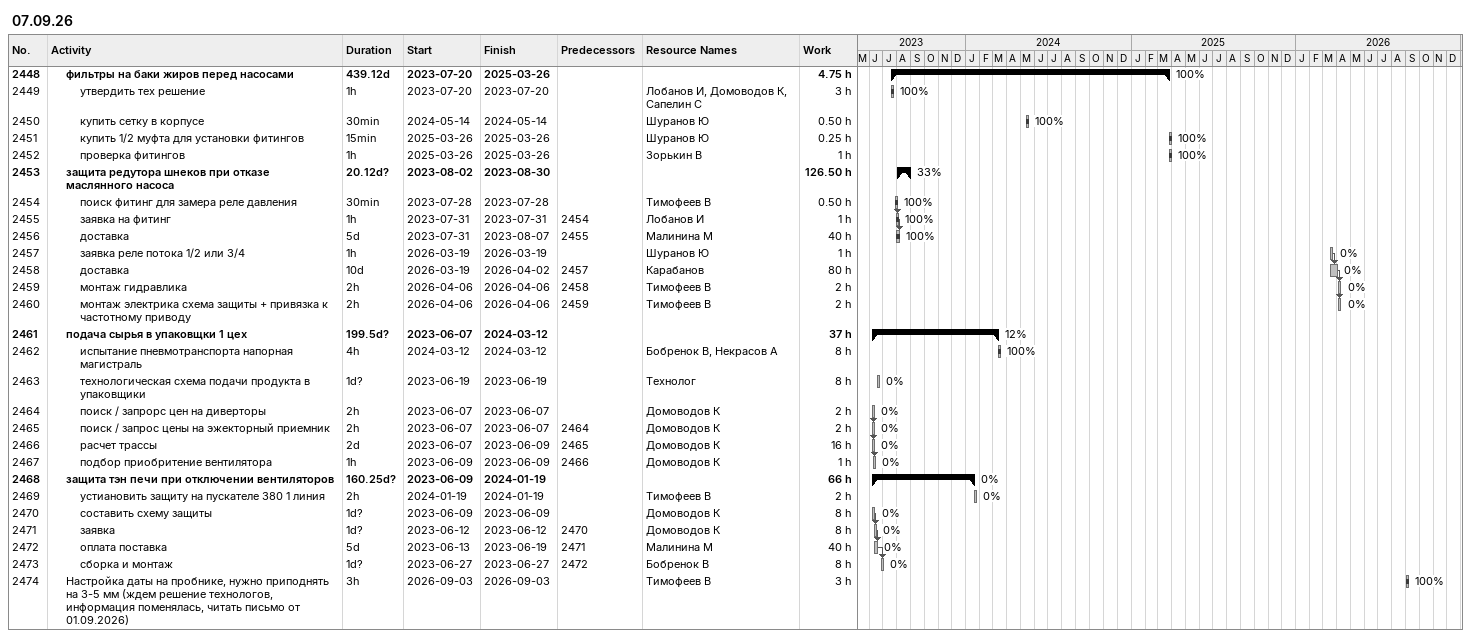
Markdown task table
07.09.26

| ID | Level | Task | Duration | Start | Finish | Predecessors | Resources | % complete | Work (h) |
|---|---|---|---|---|---|---|---|---|---|
| 2448 | 2 | **фильтры на баки жиров перед насосами** | 439.12d | 2023-07-20 | 2025-03-26 |  |  | 100 | 4.75 |
| 2449 | 3 | утвердить тех решение | 1h | 2023-07-20 | 2023-07-20 |  | Лобанов И, Домоводов К, Сапелин С | 100 | 3 |
| 2450 | 3 | купить сетку в корпусе | 30min | 2024-05-14 | 2024-05-14 |  | Шуранов Ю | 100 | 0.50 |
| 2451 | 3 | купить 1/2 муфта для установки фитингов | 15min | 2025-03-26 | 2025-03-26 |  | Шуранов Ю | 100 | 0.25 |
| 2452 | 3 | проверка фитингов | 1h | 2025-03-26 | 2025-03-26 |  | Зорькин В | 100 | 1 |
| 2453 | 2 | **защита редутора шнеков при отказе маслянного насоса** | 20.12d? | 2023-08-02 | 2023-08-30 |  |  | 33 | 126.50 |
| 2454 | 3 | поиск фитинг для замера реле давления | 30min | 2023-07-28 | 2023-07-28 |  | Тимофеев В | 100 | 0.50 |
| 2455 | 3 | заявка на фитинг | 1h | 2023-07-31 | 2023-07-31 | 2454 | Лобанов И | 100 | 1 |
| 2456 | 3 | доставка | 5d | 2023-07-31 | 2023-08-07 | 2455 | Малинина М | 100 | 40 |
| 2457 | 3 | заявка реле потока 1/2 или 3/4 | 1h | 2026-03-19 | 2026-03-19 |  | Шуранов Ю | 0 | 1 |
| 2458 | 3 | доставка | 10d | 2026-03-19 | 2026-04-02 | 2457 | Карабанов | 0 | 80 |
| 2459 | 3 | монтаж гидравлика | 2h | 2026-04-06 | 2026-04-06 | 2458 | Тимофеев В | 0 | 2 |
| 2460 | 3 | монтаж электрика схема защиты + привязка к частотному приводу | 2h | 2026-04-06 | 2026-04-06 | 2459 | Тимофеев В | 0 | 2 |
| 2461 | 2 | **подача сырья в упаковщки 1 цех** | 199.5d? | 2023-06-07 | 2024-03-12 |  |  | 12 | 37 |
| 2462 | 3 | испытание пневмотранспорта напорная магистраль | 4h | 2024-03-12 | 2024-03-12 |  | Бобренок В, Некрасов А | 100 | 8 |
| 2463 | 3 | технологическая схема подачи продукта в упаковщики | 1d? | 2023-06-19 | 2023-06-19 |  | Технолог | 0 | 8 |
| 2464 | 3 | поиск / запрорс цен на диверторы | 2h | 2023-06-07 | 2023-06-07 |  | Домоводов К | 0 | 2 |
| 2465 | 3 | поиск / запрос цены на эжекторный приемник | 2h | 2023-06-07 | 2023-06-07 | 2464 | Домоводов К | 0 | 2 |
| 2466 | 3 | расчет трассы | 2d | 2023-06-07 | 2023-06-09 | 2465 | Домоводов К | 0 | 16 |
| 2467 | 3 | подбор приобритение вентилятора | 1h | 2023-06-09 | 2023-06-09 | 2466 | Домоводов К | 0 | 1 |
| 2468 | 2 | **защита тэн печи при отключении вентиляторов** | 160.25d? | 2023-06-09 | 2024-01-19 |  |  | 0 | 66 |
| 2469 | 3 | устиановить защиту на пускателе 380 1 линия | 2h | 2024-01-19 | 2024-01-19 |  | Тимофеев В | 0 | 2 |
| 2470 | 3 | составить схему защиты | 1d? | 2023-06-09 | 2023-06-09 |  | Домоводов К | 0 | 8 |
| 2471 | 3 | заявка | 1d? | 2023-06-12 | 2023-06-12 | 2470 | Домоводов К | 0 | 8 |
| 2472 | 3 | оплата поставка | 5d | 2023-06-13 | 2023-06-19 | 2471 | Малинина М | 0 | 40 |
| 2473 | 3 | сборка и монтаж | 1d? | 2023-06-27 | 2023-06-27 | 2472 | Бобренок В | 0 | 8 |
| 2474 | 2 | Настройка даты на пробнике, нужно приподнять на 3-5 мм (ждем решение технологов, информация поменялась, читать письмо от 01.09.2026) | 3h | 2026-09-03 | 2026-09-03 |  | Тимофеев В | 100 | 3 |
